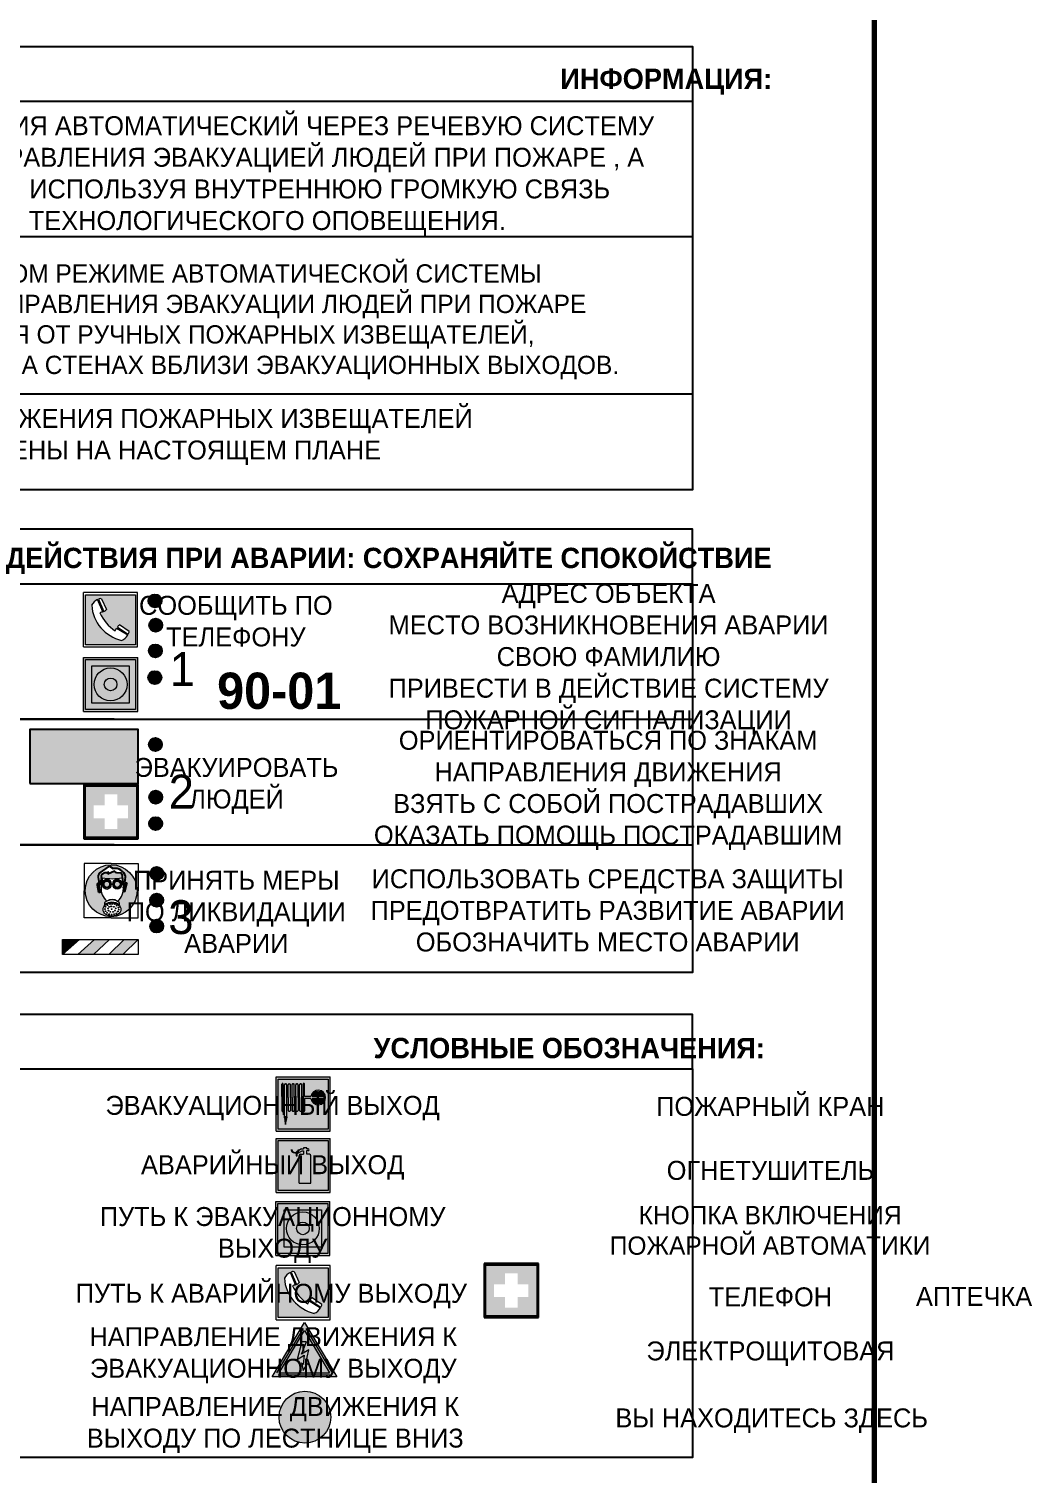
# Model space of a CAD drawing. Header units: millimetres. Extents: x 13114 to 67229, y 22859 to 38520.
# Drawn here: x 40061.7 to 40209.7, y 25507.2 to 25720.6 of the extents above; entities that cross this region are included whole.
import ezdxf

# ---------------------------------------------------------------- set-up
doc = ezdxf.new("R2010")
doc.units = ezdxf.units.MM
doc.styles.add('обычный', font='arial.ttf')

# ---------------------------------------------------------------- blocks, each defined once
blk = doc.blocks.new('A$C38D26F80')
h = blk.add_hatch(color=5)
h.dxf.hatch_style = 1
h.paths.add_polyline_path([(-8.77, -4.48, 1), (-0.19, -4.48, 1)])
h.paths.add_polyline_path([(-6.75, -3.58), (-6.75, -3.31), (-6.62, -3.22), (-6.5, -3.22), (-6.42, -3.3), (-6.39, -3.28), (-6.59, -2.23), (-6.59, -2.01), (-6.38, -1.58), (-4.76, -0.4), (-4.13, -0.79, -0.362848), (-2.1, -2.1, -0.201049), (-2.17, -2.48, 0.085434), (-2.26, -3.13), (-1.9, -3.16), (-2.25, -4.7), (-2.4, -4.59), (-2.43, -4.34), (-2.36, -4.34), (-2.14, -3.34), (-2.47, -3.42), (-2.58, -1.95), (-2.77, -1.58), (-3.58, -1.52), (-3.92, -1.26), (-5.05, -1.73), (-4.87, -1.39), (-5.41, -1.6), (-5.41, -1.46), (-6.13, -1.87), (-6.18, -3.5), (-6.56, -3.47), (-6.37, -4.59), (-6.16, -4.43), (-6.16, -4.66), (-6.36, -4.79), (-6.37, -4.8), (-6.51, -4.76)], flags=16)
h.paths.add_polyline_path([(-6.51, -4.76), (-6.36, -4.79), (-6.37, -4.8)], flags=0)
h.paths.add_polyline_path([(-5.92, -2.34, 0.089508), (-2.67, -2.35), (-2.48, -3.88, -0.268602), (-3.4, -6.18, 0.262449), (-5.2, -6.18, -0.268602), (-6.11, -3.88)], flags=16)
edge = h.paths.add_edge_path(flags=16)
edge.add_ellipse((-5.19, -3.41), major_axis=(0, 0.842), ratio=0.848992, start_angle=0, end_angle=360)
edge = h.paths.add_edge_path(flags=0)
edge.add_ellipse((-5.19, -3.39), major_axis=(0, 0.665), ratio=0.853798, start_angle=0, end_angle=360)
edge = h.paths.add_edge_path(flags=0)
edge.add_ellipse((-5.19, -3.4), major_axis=(0, 0.528), ratio=0.864094, start_angle=0, end_angle=360)
edge = h.paths.add_edge_path(flags=16)
edge.add_ellipse((-3.47, -3.4), major_axis=(0, 0.842), ratio=0.848992, start_angle=0, end_angle=360)
h.paths.add_polyline_path([(-3.13, -6.45), (-3.13, -6.84, 0.383174), (-5.57, -6.85), (-5.57, -6.49, -0.369952)], flags=16)
edge = h.paths.add_edge_path(flags=0)
edge.add_ellipse((-3.47, -3.39), major_axis=(0, 0.665), ratio=0.853798, start_angle=0, end_angle=360)
edge = h.paths.add_edge_path(flags=0)
edge.add_ellipse((-3.47, -3.4), major_axis=(0, 0.528), ratio=0.864094, start_angle=0, end_angle=360)
edge = h.paths.add_edge_path(flags=16)
edge.add_ellipse((-4.34, -7.57), major_axis=(-1.48, 0), ratio=0.744955, start_angle=0, end_angle=360)
h.paths.add_polyline_path([(-5.01, -6.85, -1), (-5.15, -6.85, -1)], flags=0)
h.paths.add_polyline_path([(-5.33, -7.14, -1), (-5.47, -7.14, -1)], flags=0)
h.paths.add_polyline_path([(-4.61, -6.71, -1), (-4.74, -6.71, -1)], flags=16)
h.paths.add_polyline_path([(-5.43, -7.51, -1), (-5.57, -7.51, -1)], flags=0)
h.paths.add_polyline_path([(-4.26, -6.67, -1), (-4.4, -6.67, -1)], flags=16)
h.paths.add_polyline_path([(-4.74, -7.14, -1), (-4.88, -7.14, -1)], flags=0)
h.paths.add_polyline_path([(-4.93, -7.43, -1), (-5.07, -7.43, -1)], flags=0)
h.paths.add_polyline_path([(-4.41, -7.07, -1), (-4.54, -7.07, -1)], flags=0)
h.paths.add_polyline_path([(-5.33, -7.87, -1), (-5.46, -7.87, -1)], flags=0)
h.paths.add_polyline_path([(-3.8, -6.71, -1), (-3.94, -6.71, -1)], flags=16)
h.paths.add_polyline_path([(-4.85, -7.78, -1), (-4.98, -7.78, -1)], flags=0)
h.paths.add_polyline_path([(-3.96, -7.14, -1), (-4.1, -7.14, -1)], flags=0)
h.paths.add_polyline_path([(-4.33, -7.53, -1), (-4.47, -7.53, -1)], flags=0)
h.paths.add_polyline_path([(-5.09, -8.12, -1), (-5.23, -8.12, -1)], flags=0)
h.paths.add_polyline_path([(-3.5, -6.94, -1), (-3.64, -6.94, -1)], flags=0)
h.paths.add_polyline_path([(-4.54, -7.97, -1), (-4.68, -7.97, -1)], flags=0)
h.paths.add_polyline_path([(-3.66, -7.39, -1), (-3.8, -7.39, -1)], flags=0)
h.paths.add_polyline_path([(-4.73, -8.35, -1), (-4.86, -8.35, -1)], flags=0)
h.paths.add_polyline_path([(-4.09, -7.96, -1), (-4.23, -7.96, -1)], flags=0)
h.paths.add_polyline_path([(-3.77, -7.74, -1), (-3.91, -7.74, -1)], flags=0)
h.paths.add_polyline_path([(-3.22, -7.27, -1), (-3.35, -7.27, -1)], flags=0)
h.paths.add_polyline_path([(-4.34, -8.4, -1), (-4.47, -8.4, -1)], flags=0)
h.paths.add_polyline_path([(-3.16, -7.61, -1), (-3.3, -7.61, -1)], flags=0)
h.paths.add_polyline_path([(-3.9, -8.35, -1), (-4.04, -8.35, -1)], flags=0)
h.paths.add_polyline_path([(-3.32, -7.91, -1), (-3.46, -7.91, -1)], flags=0)
h.paths.add_polyline_path([(-3.55, -8.23, -1), (-3.69, -8.23, -1)], flags=0)
at = {"color": 5, "lineweight": 5}
for p, q in [((-4.48, 0), (-8.96, 0)), ((-8.96, 0), (-8.96, -4.48)), ((-4.48, 0), (0, 0)), ((0, 0), (0, -4.48)), ((-6.59, -2.01), (-6.38, -1.58)), ((-6.59, -2.23), (-6.59, -2.01)), ((-6.39, -3.28), (-6.59, -2.23)), ((-6.38, -1.58), (-4.76, -0.4)), ((-6.13, -1.87), (-6.18, -3.5)), ((-5.41, -1.46), (-6.13, -1.87)), ((-5.92, -2.34), (-6.11, -3.88)), ((-4.87, -1.39), (-5.41, -1.6)), ((-5.41, -1.6), (-5.41, -1.46)), ((-3.92, -1.26), (-5.05, -1.73)), ((-5.05, -1.73), (-4.87, -1.39)), ((-4.76, -0.4), (-4.13, -0.79)), ((-3.58, -1.52), (-3.92, -1.26)), ((-2.77, -1.58), (-3.58, -1.52)), ((-2.58, -1.95), (-2.77, -1.58)), ((-2.67, -2.34), (-2.48, -3.88)), ((-2.47, -3.42), (-2.58, -1.95)), ((-8.96, -8.96), (-8.96, -4.48)), ((-6.75, -3.31), (-6.62, -3.22)), ((-6.75, -3.58), (-6.75, -3.31)), ((-6.51, -4.76), (-6.75, -3.58)), ((-6.62, -3.22), (-6.5, -3.22)), ((-6.18, -3.5), (-6.56, -3.47)), ((-6.56, -3.47), (-6.37, -4.59)), ((-6.37, -4.8), (-6.51, -4.76)), ((-6.5, -3.22), (-6.42, -3.3)), ((-6.42, -3.3), (-6.39, -3.28)), ((-6.37, -4.59), (-6.16, -4.43)), ((-6.16, -4.66), (-6.37, -4.8)), ((-6.16, -4.43), (-6.16, -4.66)), ((-2.14, -3.34), (-2.47, -3.42)), ((-2.43, -4.34), (-2.4, -4.59)), ((-2.43, -4.34), (-2.36, -4.34)), ((-2.4, -4.59), (-2.25, -4.7)), ((-2.36, -4.34), (-2.14, -3.34)), ((-1.9, -3.16), (-2.26, -3.13)), ((-2.25, -4.7), (-1.9, -3.16)), ((0, -8.96), (0, -4.48)), ((-5.57, -6.49), (-5.57, -6.85)), ((-3.13, -6.45), (-3.13, -6.84)), ((-4.48, -8.96), (-8.96, -8.96)), ((-4.48, -8.96), (0, -8.96))]:
    blk.add_line(p, q, dxfattribs=at)
at = {"color": 5}
for p, q in [((-6.59, -2.01), (-6.38, -1.58)), ((-6.59, -2.23), (-6.59, -2.01)), ((-6.39, -3.28), (-6.59, -2.23)), ((-6.38, -1.58), (-4.76, -0.4)), ((-6.13, -1.87), (-6.18, -3.5)), ((-5.41, -1.46), (-6.13, -1.87)), ((-4.87, -1.39), (-5.41, -1.6)), ((-5.41, -1.6), (-5.41, -1.46)), ((-3.92, -1.26), (-5.05, -1.73)), ((-5.05, -1.73), (-4.87, -1.39)), ((-4.76, -0.4), (-4.13, -0.79)), ((-3.58, -1.52), (-3.92, -1.26)), ((-2.77, -1.58), (-3.58, -1.52)), ((-2.58, -1.95), (-2.77, -1.58)), ((-2.47, -3.42), (-2.58, -1.95)), ((-6.75, -3.31), (-6.62, -3.22)), ((-6.75, -3.58), (-6.75, -3.31)), ((-6.51, -4.76), (-6.75, -3.58)), ((-6.62, -3.22), (-6.5, -3.22)), ((-6.18, -3.5), (-6.56, -3.47)), ((-6.56, -3.47), (-6.37, -4.59)), ((-6.37, -4.8), (-6.51, -4.76)), ((-6.36, -4.79), (-6.51, -4.76)), ((-6.5, -3.22), (-6.42, -3.3)), ((-6.42, -3.3), (-6.39, -3.28)), ((-6.37, -4.59), (-6.16, -4.43)), ((-6.16, -4.66), (-6.37, -4.8)), ((-6.16, -4.66), (-6.36, -4.79)), ((-6.16, -4.43), (-6.16, -4.66)), ((-2.14, -3.34), (-2.47, -3.42)), ((-2.4, -4.59), (-2.43, -4.34)), ((-2.43, -4.34), (-2.36, -4.34)), ((-2.25, -4.7), (-2.4, -4.59)), ((-2.36, -4.34), (-2.14, -3.34)), ((-2.26, -3.13), (-1.9, -3.16)), ((-1.9, -3.16), (-2.25, -4.7))]:
    blk.add_line(p, q, dxfattribs=at)
at = {"color": 5, "lineweight": 5}
for centre, radius in [((-4.48, -4.48), 4.29), ((-5.4, -7.14), 0.0678), ((-5.08, -6.85), 0.0678), ((-4.81, -7.14), 0.0678), ((-4.67, -6.71), 0.0678), ((-4.47, -7.07), 0.0678), ((-4.33, -6.67), 0.0678), ((-4.03, -7.14), 0.0678), ((-3.87, -6.71), 0.0678), ((-3.57, -6.94), 0.0678), ((-5.5, -7.51), 0.0678), ((-5.4, -7.87), 0.0678), ((-5.16, -8.12), 0.0678), ((-5, -7.43), 0.0678), ((-4.91, -7.78), 0.0678), ((-4.79, -8.35), 0.0678), ((-4.61, -7.97), 0.0678), ((-4.4, -7.53), 0.0678), ((-4.4, -8.4), 0.0678), ((-4.16, -7.96), 0.0678), ((-3.97, -8.35), 0.0678), ((-3.84, -7.74), 0.0678), ((-3.73, -7.39), 0.0678), ((-3.62, -8.23), 0.0678), ((-3.39, -7.91), 0.0678), ((-3.28, -7.27), 0.0678), ((-3.23, -7.61), 0.0678)]:
    blk.add_circle(centre, radius, dxfattribs=at)
for centre, radius, start, end in [((-4.28, 6.66), 9.15, 259.6987, 280.1569), ((-2.6, -2.2), 0.513, 326.4781, 11.7739), ((-3.66, -4.24), 2.47, 171.573, 231.7124), ((-4.93, -4.24), 2.47, 308.2876, 8.427), ((-0.47, -3.05), 1.79, 161.5846, 182.4584), ((-4.33, -7.88), 1.87, 50.358, 131.5662), ((-4.34, -8.2), 1.82, 48.4943, 132.3565), ((-4.3, -7.78), 1.83, 60.5889, 119.4111)]:
    blk.add_arc(centre, radius, start, end, dxfattribs=at)
at = {"color": 5}
for centre, radius, start, end in [((-3.89, -2.66), 1.88, 17.387, 97.1599), ((-2.6, -2.2), 0.511, 326.3906, 11.8614), ((-0.35, -3.07), 1.91, 162.2553, 181.7878)]:
    blk.add_arc(centre, radius, start, end, dxfattribs=at)
at = {"color": 5, "lineweight": 5}
for centre, major_axis, ratio in [((-5.19, -3.41), (0, 0.842), 0.848992), ((-5.19, -3.39), (0, 0.665), 0.853798), ((-5.19, -3.4), (0, 0.528), 0.864094), ((-3.47, -3.4), (0, 0.842), 0.848992), ((-3.47, -3.39), (0, 0.665), 0.853798), ((-3.47, -3.4), (0, 0.528), 0.864094), ((-4.34, -7.57), (-1.48, 0), 0.744955)]:
    blk.add_ellipse(centre, major_axis=major_axis, ratio=ratio, dxfattribs=at)
blk = doc.blocks.new('A$C47DD6509')
at = {"lineweight": 5}
for points in [[(-8.69, 0), (-11.19, 0), (-11.19, -2.22)], [(-4.22, 0), (-6.45, 0), (-8.91, -2.22), (-6.61, -2.22)], [(0, 0), (-2.09, 0), (-4.36, -2.22), (-2.29, -2.22)]]:
    blk.add_hatch(color=242, dxfattribs=at).paths.add_polyline_path(points)
at = {"color": 242, "lineweight": 5}
for p, q in [((-11.19, -2.22), (-8.69, 0)), ((-11.19, -2.22), (-11.19, 0)), ((-11.19, 0), (-8.69, 0)), ((-11.19, 0), (0, 0)), ((-8.91, -2.22), (-6.45, 0)), ((-6.61, -2.22), (-4.22, 0)), ((-4.36, -2.22), (-2.09, 0)), ((-2.29, -2.22), (0, 0)), ((0, 0), (0, -2.22)), ((0, -2.22), (-11.19, -2.22))]:
    blk.add_line(p, q, dxfattribs=at)
blk = doc.blocks.new('A$C32E8229D')
at = {"true_color": 0xffffff}
blk.add_hatch(color=7, dxfattribs=at).paths.add_polyline_path([(0, 0), (0, -8), (16, -8), (16, 0)])
h = blk.add_hatch(color=126)
h.paths.add_polyline_path([(0.2, -0.2), (15.8, -0.2), (15.8, -7.8), (0.2, -7.8)])
h.paths.add_polyline_path([(13.49, -2.05), (12.08, -2.05), (11.37, -2.63, 0.162397), (11.29, -2.84), (11.29, -3.63), (10.35, -3.63), (10.35, -4.05), (11.68, -4.05), (11.68, -3.48), (12.26, -4.28), (11.29, -5.1), (11.29, -6.78), (11.85, -6.78), (11.85, -5.44), (12.8, -4.64), (12.8, -5.94), (14.46, -5.94), (14.46, -5.39), (13.45, -5.39), (13.45, -3.97), (12.46, -2.59), (13.15, -2.59), (13.69, -3.34), (14.18, -3)], flags=16)
h.paths.add_polyline_path([(10.74, -1.82, 1), (11.8, -1.82, 1)], flags=16)
h.paths.add_polyline_path([(9.39, -3.59), (5.99, -3.59), (6.56, -3.03), (5.91, -3.03), (5.1, -3.83), (5.91, -4.64), (6.56, -4.64), (5.99, -4.09), (9.39, -4.09)], flags=16)
h.paths.add_polyline_path([(4.29, -1.08), (1.72, -1.08), (1.72, -6.6), (4.29, -6.6)], flags=16)
at = {"color": 126}
blk.add_lwpolyline([(16, -8), (0, -8), (0, 0), (16, 0)], close=True, dxfattribs=at)
blk = doc.blocks.new('A$C18900ED3')
h = blk.add_hatch(color=126)
h.paths.add_polyline_path([(-0.18, -0.18), (-7.02, -0.18), (-7.02, -7.02), (-0.18, -7.02)])
h.paths.add_polyline_path([(-5.89, -4.46), (-5.89, -2.77), (-4.46, -2.77), (-4.46, -1.31), (-2.77, -1.31), (-2.77, -2.77), (-1.33, -2.77), (-1.33, -4.46), (-2.77, -4.46), (-2.77, -5.89), (-4.46, -5.89), (-4.46, -4.46)], flags=16)
at = {"color": 126}
for p, q in [((-7.2, 0), (-7.2, -7.2)), ((0, 0), (-7.2, 0)), ((0, -7.2), (0, 0)), ((-7.02, -7.02), (-7.02, -0.18)), ((-7.02, -0.18), (-0.18, -0.18)), ((-0.18, -0.18), (-0.18, -7.02)), ((-7.2, -7.2), (0, -7.2)), ((-0.18, -7.02), (-7.02, -7.02))]:
    blk.add_line(p, q, dxfattribs=at)
blk = doc.blocks.new('A$C456E1F9C')
at = {"lineweight": 5}
h = blk.add_hatch(color=242, dxfattribs=at)
h.paths.add_polyline_path([(0.51, -1.47), (0.51, -13.26), (12.29, -13.26), (12.29, -1.47)])
h.paths.add_polyline_path([(5.42, -4.95, -0.254479), (4.78, -5.4), (3.52, -2.53, -0.209735), (4.23, -2.4)], flags=16)
h.paths.add_polyline_path([(8.53, -8.6), (10.87, -10.17), (10.54, -10.76), (8.03, -9.13, -0.192251)], flags=16)
h.paths.add_polyline_path([(4.61, -5.49, 0.005518), (3.87, -5.72, 0.128647), (7.49, -10.01, 0.00809), (7.83, -9.33), (10.47, -10.97, -0.16736), (8.99, -12.25, -0.327862), (1.95, -3.95, -0.166952), (3.36, -2.62)], flags=16)
at = {"color": 242, "lineweight": 5}
for p, q in [((0, -13.77), (0, -0.97)), ((12.8, -0.97), (0, -0.97)), ((4.61, -5.49), (3.36, -2.62)), ((3.52, -2.53), (4.78, -5.4)), ((4.23, -2.4), (5.42, -4.95)), ((12.8, -13.77), (12.8, -0.97)), ((7.83, -9.33), (10.47, -10.97)), ((8.03, -9.13), (10.54, -10.76)), ((10.81, -10.12), (8.53, -8.6)), ((10.8, -10.3), (10.81, -10.12)), ((10.54, -10.76), (10.8, -10.3)), ((0, -13.77), (12.8, -13.77))]:
    blk.add_line(p, q, dxfattribs=at)
blk.add_lwpolyline([(0.51, -1.47), (12.29, -1.47), (12.29, -13.26), (0.51, -13.26)], close=True, dxfattribs=at)
for centre, radius, start, end in [((4.59, -5.34), 2.99, 114.2845, 152.1974), ((4.02, -3.27), 0.891, 76.3284, 123.7092), ((11.12, -3.31), 9.19, 183.9915, 256.6009), ((14.98, -39.1), 35.17, 107.1487, 108.4135), ((13.86, -0.94), 11.08, 205.5536, 234.8762), ((4.68, -4.59), 0.824, 276.9621, 334.0723), ((-13.31, 0.8), 23.44, 332.5487, 334.4027), ((8.94, -9.5), 0.989, 114.4092, 157.9388), ((7.87, -9.46), 3, 291.9291, 329.9329)]:
    blk.add_arc(centre, radius, start, end, dxfattribs=at)
blk = doc.blocks.new('A$C54414219')
at = {"true_color": 0xffffff}
h = blk.add_hatch(color=7, dxfattribs=at)
h.paths.add_polyline_path([(2.39, -9.45), (2.39, -18.3), (11.23, -18.3), (11.23, -9.45)], flags=0)
h.paths.add_polyline_path([(10.71, -13.87, -1), (2.92, -13.87, -1)], flags=0)
h.paths.add_polyline_path([(8.3, -13.87, -1), (5.33, -13.87, -1)], flags=0)
h.paths.add_polyline_path([(0.41, -7.47), (0.41, -20.27), (13.21, -20.27), (13.21, -7.47)])
h.paths.add_polyline_path([(0.92, -19.77), (12.71, -19.77), (12.71, -7.98), (0.92, -7.98)], flags=16)
h.paths.add_polyline_path([(11.23, -9.45), (11.23, -18.3), (2.39, -18.3), (2.39, -9.45)], flags=0)
at = {"lineweight": 5}
h = blk.add_hatch(color=242, dxfattribs=at)
h.paths.add_polyline_path([(12.71, -7.98), (0.92, -7.98), (0.92, -19.77), (12.71, -19.77)])
h.paths.add_polyline_path([(11.23, -18.3), (2.39, -18.3), (2.39, -9.45), (11.23, -9.45)], flags=16)
h.paths.add_polyline_path([(10.71, -13.87, -1), (2.92, -13.87, -1)], flags=0)
h.paths.add_polyline_path([(8.3, -13.87, -1), (5.33, -13.87, -1)], flags=0)
at = {"true_color": 0xffffff}
h = blk.add_hatch(color=7, dxfattribs=at)
h.paths.add_polyline_path([(2.39, -9.45), (2.39, -18.3), (11.23, -18.3), (11.23, -9.45)])
h.paths.add_polyline_path([(10.71, -13.87, -1), (2.92, -13.87, -1)], flags=16)
h.paths.add_polyline_path([(8.3, -13.87, -1), (5.33, -13.87, -1)], flags=0)
at = {"lineweight": 5}
h = blk.add_hatch(color=242, dxfattribs=at)
h.paths.add_polyline_path([(2.92, -13.87, 1), (10.71, -13.87, 1)])
h.paths.add_polyline_path([(8.3, -13.87, -1), (5.33, -13.87, -1)], flags=16)
at = {"color": 242, "lineweight": 5}
for p, q in [((0.41, -20.27), (0.41, -7.47)), ((0.41, -7.47), (13.21, -7.47)), ((0.41, -7.47), (13.21, -7.47)), ((13.21, -20.27), (13.21, -7.47)), ((0.41, -20.27), (13.21, -20.27))]:
    blk.add_line(p, q, dxfattribs=at)
for points in [[(0.92, -7.98), (12.71, -7.98), (12.71, -19.77), (0.92, -19.77)], [(2.39, -9.45), (11.23, -9.45), (11.23, -18.3), (2.39, -18.3)]]:
    blk.add_lwpolyline(points, close=True, dxfattribs=at)
for radius in [3.89, 1.49]:
    blk.add_circle((6.81, -13.87), radius, dxfattribs=at)
blk = doc.blocks.new('A$C3E6D3DDE')
at = {"lineweight": 5}
h = blk.add_hatch(color=40, dxfattribs=at)
h.paths.add_polyline_path([(24.1, 1.45), (16.46, -11.35), (31.74, -11.35)])
h.paths.add_polyline_path([(24.09, -0.46), (30.03, -10.41), (18.14, -10.41)], flags=16)
h.paths.add_polyline_path([(24.54, -3.08), (23.41, -6.02), (25.13, -5.01), (24.33, -8.5), (24.82, -8.27), (23.79, -9.86), (23.4, -8.04), (23.8, -8.43), (24.04, -6.29), (22.39, -7.25), (23.44, -3.08)], flags=0)
h = blk.add_hatch(color=256, dxfattribs=at)
h.paths.add_polyline_path([(24.37, 0.03, 0.567511), (23.82, 0.03), (17.59, -10.4, 0.582454), (17.86, -10.88), (30.32, -10.88, 0.582149), (30.6, -10.4)])
h.paths.add_polyline_path([(24.09, -0.46), (18.14, -10.41), (30.03, -10.41)], flags=16)
h.paths.add_polyline_path([(24.54, -3.08), (23.41, -6.02), (25.13, -5.01), (24.33, -8.5), (24.82, -8.27), (23.79, -9.86), (23.4, -8.04), (23.8, -8.43), (24.04, -6.29), (22.39, -7.25), (23.44, -3.08)], flags=0)
h = blk.add_hatch(color=40, dxfattribs=at)
h.paths.add_polyline_path([(24.09, -0.46), (18.14, -10.41), (30.03, -10.41)])
h.paths.add_polyline_path([(24.82, -8.27), (23.79, -9.86), (23.4, -8.04), (23.8, -8.43), (24.04, -6.29), (22.39, -7.25), (23.44, -3.08), (24.54, -3.08), (23.41, -6.02), (25.13, -5.01), (24.33, -8.5)], flags=16)
at = {"color": 40, "lineweight": 5}
for p, q in [((16.46, -11.35), (24.1, 1.45)), ((24.1, 1.45), (31.74, -11.35))]:
    blk.add_line(p, q, dxfattribs=at)
at = {"lineweight": 5}
for p, q in [((17.59, -10.4), (23.82, 0.03)), ((24.37, 0.03), (30.6, -10.4)), ((18.14, -10.41), (24.09, -0.46)), ((23.44, -3.08), (22.39, -7.25)), ((23.41, -6.02), (24.54, -3.08)), ((24.54, -3.08), (23.44, -3.08)), ((24.09, -0.46), (30.03, -10.41)), ((22.39, -7.25), (24.04, -6.29)), ((25.13, -5.01), (23.41, -6.02)), ((24.04, -6.29), (23.8, -8.43)), ((24.33, -8.5), (25.13, -5.01)), ((23.8, -8.43), (23.4, -8.04)), ((23.4, -8.04), (23.79, -9.86)), ((23.79, -9.86), (24.82, -8.27)), ((24.82, -8.27), (24.33, -8.5)), ((17.86, -10.88), (30.32, -10.88)), ((18.14, -10.41), (30.03, -10.41))]:
    blk.add_line(p, q, dxfattribs=at)
at = {"color": 50, "lineweight": 5}
blk.add_line((31.74, -11.35), (16.46, -11.35), dxfattribs=at)
blk = doc.blocks.new('A$C37112FD5')
at = {"true_color": 0xf5f5ff}
h = blk.add_hatch(color=7, dxfattribs=at)
h.dxf.hatch_style = 1
h.paths.add_polyline_path([(12.8, -7.4), (0, -7.4), (0, -20.2), (12.8, -20.2)])
h.paths.add_polyline_path([(12.29, -7.91), (12.29, -19.69), (0.51, -19.69), (0.51, -7.91)], flags=16)
h.paths.add_polyline_path([(4.98, -9.04, -0.42597), (5.17, -9.22), (5.17, -12.25), (5.17, -15.29, -0.432244), (4.98, -15.47), (4.83, -15.47, -0.42597), (4.64, -15.29), (4.64, -12.25), (4.64, -9.22, -0.432244), (4.83, -9.04)], flags=0)
h.paths.add_polyline_path([(4.28, -9.22), (4.28, -12.25), (4.28, -15.29, -0.432244), (4.09, -15.47), (3.94, -15.47, -0.42597), (3.75, -15.29), (3.75, -12.25), (3.75, -9.22, -0.432244), (3.94, -9.04), (4.09, -9.04, -0.42597)], flags=0)
h.paths.add_polyline_path([(5.72, -9.04), (5.87, -9.04, -0.42597), (6.06, -9.22), (6.06, -12.25), (6.06, -15.29, -0.432244), (5.87, -15.47), (5.72, -15.47, -0.42597), (5.53, -15.29), (5.53, -12.25), (5.53, -9.22, -0.432244)], flags=0)
h.paths.add_polyline_path([(6.42, -8.9), (6.5, -8.9, -0.42597), (6.69, -9.08), (6.69, -12.03), (8.21, -12.03, -15.824349), (8.21, -12.47), (6.69, -12.47), (6.69, -15.42, -0.432244), (6.5, -15.6), (6.42, -15.6)], flags=0)
h.paths.add_polyline_path([(3.39, -9.22), (3.39, -12.25), (3.39, -15.29, -0.432244), (3.2, -15.47), (3.05, -15.47, -0.42597), (2.85, -15.29), (2.85, -12.25), (2.85, -9.22, -0.432244), (3.05, -9.04), (3.2, -9.04, -0.42597)], flags=0)
h.paths.add_polyline_path([(2.5, -9.22), (2.5, -16.71), (1.96, -16.71), (1.96, -9.22, -0.432244), (2.15, -9.04), (2.31, -9.04, -0.42597)], flags=0)
h.paths.add_polyline_path([(1.61, -8.9), (1.61, -15.6), (1.57, -15.6, -0.42597), (1.37, -15.42), (1.37, -12.03), (1.37, -9.09, -0.432244), (1.57, -8.9)], flags=0)
h.paths.add_polyline_path([(9.76, -10.81), (9.76, -12.03), (8.49, -12.03, -0.336371)], flags=0)
h.paths.add_polyline_path([(8.49, -12.47), (9.76, -12.47), (9.76, -13.7, -0.336371)], flags=0)
h.paths.add_polyline_path([(10.11, -10.81, -0.336371), (11.38, -12.03), (10.11, -12.03)], flags=0)
h.paths.add_polyline_path([(10.11, -12.47), (11.38, -12.47, -0.336371), (10.11, -13.7)], flags=0)
h.paths.add_polyline_path([(2.5, -16.84), (2.5, -17.05), (1.97, -17.05), (1.97, -16.84)], flags=0)
h.paths.add_polyline_path([(2.5, -17.24, -0.033778), (2.24, -18.6, -0.033778), (1.97, -17.24)], flags=0)
h = blk.add_hatch(color=242)
h.dxf.hatch_style = 1
h.paths.add_polyline_path([(12.29, -7.91), (0.51, -7.91), (0.51, -19.69), (12.29, -19.69)])
h.paths.add_polyline_path([(6.42, -15.6), (6.42, -8.9), (6.5, -8.9, -0.42597), (6.69, -9.08), (6.69, -12.03), (8.21, -12.03, -15.824349), (8.21, -12.47), (6.69, -12.47), (6.69, -15.42, -0.432244), (6.5, -15.6)], flags=16)
h.paths.add_polyline_path([(5.87, -15.47), (5.72, -15.47, -0.42597), (5.53, -15.29), (5.53, -12.25), (5.53, -9.22, -0.432244), (5.72, -9.04), (5.87, -9.04, -0.42597), (6.06, -9.22), (6.06, -12.25), (6.06, -15.29, -0.432244)], flags=16)
h.paths.add_polyline_path([(4.98, -15.47), (4.83, -15.47, -0.42597), (4.64, -15.29), (4.64, -12.25), (4.64, -9.22, -0.432244), (4.83, -9.04), (4.98, -9.04, -0.42597), (5.17, -9.22), (5.17, -12.25), (5.17, -15.29, -0.432244)], flags=16)
h.paths.add_polyline_path([(4.09, -15.47), (3.94, -15.47, -0.42597), (3.75, -15.29), (3.75, -12.25), (3.75, -9.22, -0.432244), (3.94, -9.04), (4.09, -9.04, -0.42597), (4.28, -9.22), (4.28, -12.25), (4.28, -15.29, -0.432244)], flags=16)
h.paths.add_polyline_path([(3.2, -15.47), (3.05, -15.47, -0.42597), (2.85, -15.29), (2.85, -12.25), (2.85, -9.22, -0.432244), (3.05, -9.04), (3.2, -9.04, -0.42597), (3.39, -9.22), (3.39, -12.25), (3.39, -15.29, -0.432244)], flags=16)
h.paths.add_polyline_path([(2.5, -17.05), (1.97, -17.05), (1.97, -16.84), (2.5, -16.84)], flags=16)
h.paths.add_polyline_path([(2.5, -17.24, -0.033778), (2.24, -18.6, -0.033778), (1.97, -17.24)], flags=16)
h.paths.add_polyline_path([(2.5, -16.71), (1.96, -16.71), (1.96, -9.22, -0.432244), (2.15, -9.04), (2.31, -9.04, -0.42597), (2.5, -9.22)], flags=16)
h.paths.add_polyline_path([(1.61, -15.6), (1.57, -15.6, -0.42597), (1.37, -15.42), (1.37, -12.03), (1.37, -9.09, -0.432244), (1.57, -8.9), (1.61, -8.9)], flags=16)
h.paths.add_polyline_path([(8.49, -12.47), (9.76, -12.47), (9.76, -13.7, -0.336371)], flags=0)
h.paths.add_polyline_path([(10.11, -13.7), (10.11, -12.47), (11.38, -12.47, -0.336371)], flags=0)
h.paths.add_polyline_path([(8.49, -12.03, -0.336371), (9.76, -10.81), (9.76, -12.03)], flags=0)
h.paths.add_polyline_path([(10.11, -12.03), (10.11, -10.81, -0.336371), (11.38, -12.03)], flags=0)
h = blk.add_hatch(color=7, dxfattribs=at)
h.dxf.hatch_style = 1
h.paths.add_polyline_path([(1.61, -8.9), (1.57, -8.9, 0.432244), (1.37, -9.09), (1.37, -12.03), (1.37, -15.42, 0.42597), (1.57, -15.6), (1.61, -15.6)])
h.paths.add_polyline_path([(2.5, -9.22, 0.42597), (2.31, -9.04), (2.15, -9.04, 0.432244), (1.96, -9.22), (1.96, -16.71), (2.5, -16.71)])
h.paths.add_polyline_path([(2.5, -16.84), (1.97, -16.84), (1.97, -17.05), (2.5, -17.05)])
h.paths.add_polyline_path([(2.5, -17.24), (1.97, -17.24, 0.033778), (2.24, -18.6, 0.033778)])
h.paths.add_polyline_path([(3.39, -12.25), (3.39, -9.22, 0.42597), (3.2, -9.04), (3.05, -9.04, 0.432244), (2.85, -9.22), (2.85, -12.25), (2.85, -15.29, 0.42597), (3.05, -15.47), (3.2, -15.47, 0.432244), (3.39, -15.29)])
h.paths.add_polyline_path([(4.28, -12.25), (4.28, -9.22, 0.42597), (4.09, -9.04), (3.94, -9.04, 0.432244), (3.75, -9.22), (3.75, -12.25), (3.75, -15.29, 0.42597), (3.94, -15.47), (4.09, -15.47, 0.432244), (4.28, -15.29)])
h.paths.add_polyline_path([(5.17, -12.25), (5.17, -9.22, 0.42597), (4.98, -9.04), (4.83, -9.04, 0.432244), (4.64, -9.22), (4.64, -12.25), (4.64, -15.29, 0.42597), (4.83, -15.47), (4.98, -15.47, 0.432244), (5.17, -15.29)])
h.paths.add_polyline_path([(6.06, -12.25), (6.06, -9.22, 0.42597), (5.87, -9.04), (5.72, -9.04, 0.432244), (5.53, -9.22), (5.53, -12.25), (5.53, -15.29, 0.42597), (5.72, -15.47), (5.87, -15.47, 0.432244), (6.06, -15.29)])
h.paths.add_polyline_path([(6.69, -12.47), (8.21, -12.47, 15.824349), (8.21, -12.03), (6.69, -12.03), (6.69, -9.08, 0.42597), (6.5, -8.9), (6.42, -8.9), (6.42, -15.6), (6.5, -15.6, 0.432244), (6.69, -15.42)])
h.paths.add_polyline_path([(8.49, -12.47), (9.76, -12.47), (9.76, -13.7, -0.336371)], flags=16)
h.paths.add_polyline_path([(8.49, -12.03, -0.336371), (9.76, -10.81), (9.76, -12.03)], flags=16)
h.paths.add_polyline_path([(10.11, -12.47), (11.38, -12.47, -0.336371), (10.11, -13.7)], flags=16)
h.paths.add_polyline_path([(10.11, -12.03), (10.11, -10.81, -0.336371), (11.38, -12.03)], flags=16)
h = blk.add_hatch(color=242)
h.dxf.hatch_style = 1
h.paths.add_polyline_path([(9.76, -10.81, 0.336371), (8.49, -12.03), (9.76, -12.03)])
h.paths.add_polyline_path([(10.11, -10.81), (10.11, -12.03), (11.38, -12.03, 0.336371)])
h.paths.add_polyline_path([(11.38, -12.47), (10.11, -12.47), (10.11, -13.7, 0.336371)])
h.paths.add_polyline_path([(9.76, -12.47), (8.49, -12.47, 0.336371), (9.76, -13.7)])
at = {"color": 242, "lineweight": 5}
for p, q in [((0, -20.2), (0, -7.4)), ((0, -7.4), (12.8, -7.4)), ((1.37, -12.03), (1.37, -9.08)), ((1.57, -8.9), (1.61, -8.9)), ((1.61, -8.9), (1.61, -15.6)), ((1.96, -16.71), (1.96, -9.22)), ((2.15, -9.04), (2.31, -9.04)), ((2.5, -16.71), (2.5, -9.22)), ((2.85, -12.25), (2.85, -9.22)), ((3.05, -9.04), (3.2, -9.04)), ((3.39, -12.25), (3.39, -9.22)), ((3.75, -12.25), (3.75, -9.22)), ((3.94, -9.04), (4.09, -9.04)), ((4.28, -12.25), (4.28, -9.22)), ((4.64, -12.25), (4.64, -9.22)), ((4.83, -9.04), (4.98, -9.04)), ((5.17, -12.25), (5.17, -9.22)), ((5.53, -12.25), (5.53, -9.22)), ((5.72, -9.04), (5.87, -9.04)), ((6.06, -12.25), (6.06, -9.22)), ((6.42, -8.9), (6.42, -15.6)), ((6.5, -8.9), (6.42, -8.9)), ((6.69, -12.03), (6.69, -9.08)), ((12.8, -20.2), (12.8, -7.4)), ((1.37, -12.03), (1.37, -15.42)), ((2.85, -12.25), (2.85, -15.29)), ((3.39, -12.25), (3.39, -15.29)), ((3.75, -12.25), (3.75, -15.29)), ((4.28, -12.25), (4.28, -15.29)), ((4.64, -12.25), (4.64, -15.29)), ((5.17, -12.25), (5.17, -15.29)), ((5.53, -12.25), (5.53, -15.29)), ((6.06, -12.25), (6.06, -15.29)), ((8.21, -12.03), (6.69, -12.03)), ((8.21, -12.47), (6.69, -12.47)), ((6.69, -12.47), (6.69, -15.42)), ((9.76, -12.03), (8.49, -12.03)), ((9.76, -12.47), (8.49, -12.47)), ((9.76, -10.81), (9.76, -12.03)), ((9.76, -12.47), (9.76, -13.7)), ((10.11, -10.81), (10.11, -12.03)), ((11.38, -12.03), (10.11, -12.03)), ((11.38, -12.47), (10.11, -12.47)), ((10.11, -12.47), (10.11, -13.7)), ((1.57, -15.6), (1.61, -15.6)), ((1.96, -16.71), (2.5, -16.71)), ((1.97, -16.84), (2.5, -16.84)), ((1.97, -17.05), (1.97, -16.84)), ((2.5, -17.05), (1.97, -17.05)), ((2.5, -16.84), (2.5, -17.05)), ((3.05, -15.47), (3.2, -15.47)), ((3.94, -15.47), (4.09, -15.47)), ((4.83, -15.47), (4.98, -15.47)), ((5.72, -15.47), (5.87, -15.47)), ((6.42, -15.6), (6.5, -15.6)), ((0, -20.2), (12.8, -20.2)), ((1.97, -17.24), (2.5, -17.24))]:
    blk.add_line(p, q, dxfattribs=at)
blk.add_lwpolyline([(0.51, -7.91), (12.29, -7.91), (12.29, -19.69), (0.51, -19.69)], close=True, dxfattribs=at)
for centre, radius, start, end in [((1.56, -9.09), 0.182, 87.1027, 180.6071), ((2.15, -9.22), 0.182, 87.1027, 180.6071), ((2.32, -9.22), 0.182, 359.3929, 92.8973), ((3.04, -9.22), 0.182, 87.1027, 180.6071), ((3.21, -9.22), 0.182, 359.3929, 92.8973), ((3.93, -9.22), 0.182, 87.1027, 180.6071), ((4.1, -9.22), 0.182, 359.3929, 92.8973), ((4.82, -9.22), 0.182, 87.1027, 180.6071), ((4.99, -9.22), 0.182, 359.3929, 92.8973), ((5.71, -9.22), 0.182, 87.1027, 180.6071), ((5.88, -9.22), 0.182, 359.3929, 92.8973), ((6.51, -9.09), 0.182, 359.3929, 92.8973), ((9.93, -12.25), 1.74, 187.2319, 172.7681), ((9.93, -12.25), 1.46, 96.9927, 171.3585), ((9.93, -12.25), 1.46, 188.6415, 263.0073), ((9.93, -12.25), 1.46, 8.6415, 83.0073), ((9.93, -12.25), 1.46, 276.9927, 351.3585), ((1.56, -15.42), 0.182, 179.3929, 272.8973), ((3.04, -15.29), 0.182, 179.3929, 272.8973), ((3.21, -15.29), 0.182, 267.1027, 0.6071), ((3.93, -15.29), 0.182, 179.3929, 272.8973), ((4.1, -15.29), 0.182, 267.1027, 0.6071), ((4.82, -15.29), 0.182, 179.3929, 272.8973), ((4.99, -15.29), 0.182, 267.1027, 0.6071), ((5.71, -15.29), 0.182, 179.3929, 272.8973), ((5.88, -15.29), 0.182, 267.1027, 0.6071), ((6.51, -15.42), 0.182, 267.1027, 0.6071), ((12.17, -15.98), 10.27, 187.041, 194.7793), ((-7.7, -15.98), 10.27, 345.2207, 352.959)]:
    blk.add_arc(centre, radius, start, end, dxfattribs=at)
blk = doc.blocks.new('A$C3AD82952')
at = {"true_color": 0xf5f5ff}
h = blk.add_hatch(color=7, dxfattribs=at)
h.dxf.hatch_style = 1
h.paths.add_polyline_path([(8.21, 8.73, 0.414214), (7.89, 9.05), (7.22, 9.05), (7.22, 9.92), (7.59, 9.92, 1), (7.57, 10.36), (7.22, 10.36), (7.22, 10.6), (6.43, 10.6), (6.43, 10.36), (6.01, 10.36), (4.74, 9.59), (4.74, 8.69), (4.98, 8.73), (4.98, 9.26), (6.12, 9.91), (6.43, 9.91), (6.43, 9.05), (5.76, 9.05, 0.414214), (5.44, 8.73), (5.44, 2.2), (8.21, 2.2)], flags=0)
h.paths.add_polyline_path([(12.8, 12.8), (0, 12.8), (0, 0), (12.8, 0)])
h.paths.add_polyline_path([(0.51, 12.29), (12.29, 12.29), (12.29, 0.51), (0.51, 0.51)], flags=16)
h.paths.add_polyline_path([(4.74, 9.59), (6.01, 10.36), (6.43, 10.36), (6.43, 10.6), (7.22, 10.6), (7.22, 10.36), (7.59, 10.36, -0.94586), (7.59, 9.92), (7.22, 9.92), (7.22, 9.05), (7.89, 9.05, -0.414214), (8.21, 8.73), (8.21, 2.2), (5.44, 2.2), (5.44, 8.73, -0.414214), (5.76, 9.05), (6.43, 9.05), (6.43, 9.91), (6.12, 9.91), (4.98, 9.26), (4.98, 8.73), (4.74, 8.69)], flags=0)
h = blk.add_hatch(color=242)
h.dxf.hatch_style = 1
h.paths.add_polyline_path([(12.29, 12.29), (0.51, 12.29), (0.51, 0.51), (12.29, 0.51)])
h.paths.add_polyline_path([(4.74, 8.69), (4.74, 9.59), (6.01, 10.36), (6.43, 10.36), (6.43, 10.6), (7.22, 10.6), (7.22, 10.36), (7.59, 10.36, -0.94586), (7.59, 9.92), (7.22, 9.92), (7.22, 9.05), (7.89, 9.05, -0.414214), (8.21, 8.73), (8.21, 2.2), (5.44, 2.2), (5.44, 8.73, -0.414214), (5.76, 9.05), (6.43, 9.05), (6.43, 9.91), (6.12, 9.91), (4.98, 9.26), (4.98, 8.73)], flags=16)
h = blk.add_hatch(color=7, dxfattribs=at)
h.dxf.hatch_style = 1
h.paths.add_polyline_path([(8.21, 8.73, 0.414214), (7.89, 9.05), (7.22, 9.05), (7.22, 9.92), (7.59, 9.92, 1), (7.57, 10.36), (7.22, 10.36), (7.22, 10.6), (6.43, 10.6), (6.43, 10.36), (6.01, 10.36), (4.74, 9.59), (4.74, 8.69), (4.98, 8.73), (4.98, 9.26), (6.12, 9.91), (6.43, 9.91), (6.43, 9.05), (5.76, 9.05, 0.414214), (5.44, 8.73), (5.44, 2.2), (8.21, 2.2)])
at = {"color": 242, "lineweight": 5}
for p, q in [((0, 0), (0, 12.8)), ((0, 12.8), (12.8, 12.8)), ((6.01, 10.36), (4.74, 9.59)), ((6.01, 10.36), (6.43, 10.36)), ((7.22, 10.6), (6.43, 10.6)), ((6.43, 10.6), (6.43, 10.36)), ((7.22, 10.36), (7.22, 10.6)), ((7.59, 10.36), (7.22, 10.36)), ((12.8, 0), (12.8, 12.8)), ((4.74, 9.59), (4.74, 8.69)), ((4.74, 8.69), (4.98, 8.73)), ((4.98, 9.26), (6.12, 9.91)), ((4.98, 8.73), (4.98, 9.26)), ((5.44, 2.2), (5.44, 8.73)), ((5.76, 9.05), (6.43, 9.05)), ((6.12, 9.91), (6.43, 9.91)), ((6.43, 9.91), (6.43, 9.05)), ((7.22, 9.05), (7.22, 9.92)), ((7.59, 9.92), (7.22, 9.92)), ((7.89, 9.05), (7.22, 9.05)), ((8.21, 2.2), (8.21, 8.73)), ((0, 0), (12.8, 0)), ((5.44, 2.2), (8.21, 2.2))]:
    blk.add_line(p, q, dxfattribs=at)
blk.add_lwpolyline([(0.51, 12.29), (12.29, 12.29), (12.29, 0.51), (0.51, 0.51)], close=True, dxfattribs=at)
for centre, radius, start, end in [((7.58, 10.14), 0.223, 273.1875, 86.8125), ((5.76, 8.73), 0.32, 90, 180), ((7.89, 8.73), 0.32, 0, 90)]:
    blk.add_arc(centre, radius, start, end, dxfattribs=at)
blk = doc.blocks.new('A$C7B8C2D5B')
at = {"lineweight": 0}
h = blk.add_hatch(color=5, dxfattribs=at)
h.dxf.hatch_style = 1
h.paths.add_polyline_path([(1.397, -3.024, 1), (-2.112, -3.024, 1)])
at = {"color": 5, "lineweight": 0}
blk.add_circle((-0.358, -3.024), 1.755, dxfattribs=at)

msp = doc.modelspace()

# ---------------------------------------------------------------- hatches: boundary and pattern name
at = {"lineweight": 0}
h = msp.add_hatch(color=256, dxfattribs=at)
h.dxf.hatch_style = 1
h.paths.add_polyline_path([(40079.31, 25636.1, 1), (40081.25, 25636.1, 1)])
h = msp.add_hatch(color=256, dxfattribs=at)
h.dxf.hatch_style = 1
h.paths.add_polyline_path([(40079.42, 25632.52, 1), (40081.35, 25632.52, 1)])
h = msp.add_hatch(color=256, dxfattribs=at)
h.dxf.hatch_style = 1
h.paths.add_polyline_path([(40079.38, 25628.71, 1), (40081.31, 25628.71, 1)])
h = msp.add_hatch(color=256, dxfattribs=at)
h.dxf.hatch_style = 1
h.paths.add_polyline_path([(40079.3, 25624.78, 1), (40081.23, 25624.78, 1)])
h = msp.add_hatch(color=256, dxfattribs=at)
h.dxf.hatch_style = 1
h.paths.add_polyline_path([(40079.38, 25614.89, 1), (40081.31, 25614.89, 1)])
h = msp.add_hatch(color=256, dxfattribs=at)
h.dxf.hatch_style = 1
h.paths.add_polyline_path([(40079.42, 25607.11, 1), (40081.36, 25607.11, 1)])
h = msp.add_hatch(color=256, dxfattribs=at)
h.dxf.hatch_style = 1
h.paths.add_polyline_path([(40079.42, 25603.21, 1), (40081.35, 25603.21, 1)])
h = msp.add_hatch(color=256, dxfattribs=at)
h.dxf.hatch_style = 1
h.paths.add_polyline_path([(40079.57, 25595.86, 1), (40081.51, 25595.86, 1)])
h = msp.add_hatch(color=256, dxfattribs=at)
h.dxf.hatch_style = 1
h.paths.add_polyline_path([(40079.57, 25591.91, 1), (40081.5, 25591.91, 1)])
h = msp.add_hatch(color=256, dxfattribs=at)
h.dxf.hatch_style = 1
h.paths.add_polyline_path([(40079.57, 25588.08, 1), (40081.5, 25588.08, 1)])

# ---------------------------------------------------------------- linework, layer by layer
at = {"color": 6, "lineweight": 100}
msp.add_lwpolyline([(39586.42, 25872.6), (40186.42, 25872.6), (40186.42, 25477.6), (39586.42, 25477.6)], close=True, dxfattribs=at)
msp.add_lwpolyline([(39586.42, 25872.6), (40186.42, 25872.6), (40186.42, 25477.6), (39586.42, 25477.6)], close=True, dxfattribs=at)
at = {"color": 0}
msp.add_lwpolyline([(40015.84, 25717.95), (40159.6, 25717.95), (40159.6, 25652.5), (40015.84, 25652.5)], close=True, dxfattribs=at)
for points in [[(40015.84, 25709.9), (40159.6, 25709.9)], [(40015.84, 25689.9), (40159.6, 25689.9)], [(40015.84, 25666.65), (40159.6, 25666.65)]]:
    msp.add_lwpolyline(points, dxfattribs=at)
for points in [[(40015.84, 25638.64), (40159.6, 25638.64), (40159.6, 25646.69), (40015.84, 25646.69)], [(40015.84, 25638.64), (40159.6, 25638.64), (40159.6, 25581.24), (40015.84, 25581.24)], [(40015.84, 25566.99), (40159.6, 25566.99), (40159.6, 25575.04), (40015.84, 25575.04)], [(40015.84, 25566.99), (40159.6, 25566.99), (40159.6, 25509.59), (40015.84, 25509.59)]]:
    msp.add_lwpolyline(points, close=True)
for points in [[(40074.25, 25618.64), (40015.84, 25618.64), (40159.6, 25618.64)], [(40074.25, 25600.07), (40015.84, 25600.07), (40159.6, 25600.07)]]:
    msp.add_lwpolyline(points)
for centre in [(40080.28, 25636.1), (40080.39, 25632.52), (40080.35, 25628.71), (40080.26, 25624.78), (40080.35, 25614.89), (40080.39, 25607.11), (40080.38, 25603.21), (40080.54, 25595.86), (40080.53, 25591.91), (40080.54, 25588.08)]:
    msp.add_circle(centre, 0.966)

# ---------------------------------------------------------------- block references
for name, p, xscale, yscale, zscale in [('A$C456E1F9C', (40069.72, 25637.92), 0.625, 0.625, 0.625), ('A$C54414219', (40069.47, 25632.43), 0.625, 0.625, 0.625), ('A$C18900ED3', (40077.79, 25608.97), 1.111111111007631, 1.111111111007631, 1.111111111007631), ('A$C38D26F80', (40077.81, 25597.3), 0.8928571427240968, 0.8928571427240968, 0.8928571427240968), ('A$C37112FD5', (40098.16, 25570.42), 0.6249984004534781, 0.6249984004534781, 0.6249984004534781), ('A$C3AD82952', (40098.16, 25548.72), 0.625, 0.625, 0.625), ('A$C54414219', (40097.85, 25552.1), 0.625, 0.625, 0.625), ('A$C456E1F9C', (40098.16, 25538.55), 0.625, 0.625, 0.625), ('A$C18900ED3', (40136.88, 25538.27), 1.111111111007631, 1.111111111007631, 1.111111111007631), ('A$C3E6D3DDE', (40087.29, 25528.63), 0.625, 0.625, 0.625), ('A$C7B8C2D5B', (40103.19, 25522.15), 2.177419353276491, 2.177419353276491, 2.177419353276491)]:
    msp.add_blockref(name, p, dxfattribs=dict(xscale=xscale, yscale=yscale, zscale=zscale))
at = {"xscale": -1}
msp.add_blockref('A$C32E8229D', (40077.79, 25617.12), dxfattribs=at)
at = {"color": 242, "true_color": 0xc1121c}
msp.add_blockref('A$C47DD6509', (40077.81, 25586.08), dxfattribs=at)

# ---------------------------------------------------------------- texts
at = {"lineweight": 0, "attachment_point": 5, "style": 'обычный'}
for s, insert, char_height, width in [('{\\fProxima Nova Rg|b1|i0|c204|p2;ИНФОРМАЦИЯ:\\H1.1997x; }', (40155.74, 25712.76), 3, 175.1736), ('{\\fProxima Nova Rg|b0|i0|c204|p2;СПОСОБ ОПОВЕЩЕНИЯ АВТОМАТИЧЕСКИЙ ЧЕРЕЗ РЕЧЕВУЮ СИСТЕМУ ОПОВЕЩЕНИЯ И УПРАВЛЕНИЯ ЭВАКУАЦИЕЙ ЛЮДЕЙ ПРИ ПОЖАРЕ , А ТАК ЖЕ ВРУЧНУЮ, ИСПОЛЬЗУЯ ВНУТРЕННЮЮ ГРОМКУЮ СВЯЗЬ СИСТЕМЫ ТЕХНОЛОГИЧЕСКОГО ОПОВЕЩЕНИЯ.}', (40086.69, 25698.86), 2.8, 137.0334), ('{\\fProxima Nova Rg|b0|i0|c204|p2;\\P\\pt8.1;ЗАПУСК В РУЧНОМ РЕЖИМЕ АВТОМАТИЧЕСКОЙ СИСТЕМЫ ОПОВЕЩЕНИЯ  И УПРАВЛЕНИЯ ЭВАКУАЦИИ ЛЮДЕЙ ПРИ ПОЖАРЕ ПРОИЗВОДИТСЯ ОТ РУЧНЫХ ПОЖАРНЫХ ИЗВЕЩАТЕЛЕЙ, УСТАНАНОВЛЕННЫХ НА СТЕНАХ ВБЛИЗИ ЭВАКУАЦИОННЫХ ВЫХОДОВ. }', (40083.91, 25679.56), 2.7, 131.4512), ('\\pt8.4;{\\fProxima Nova Rg|b0|i0|c204|p2;\\PМЕСТА РАСПОЛОЖЕНИЯ ПОЖАРНЫХ ИЗВЕЩАТЕЛЕЙ ОБОЗНАЧЕНЫ НА НАСТОЯЩЕМ ПЛАНЕ}', (40077.22, 25662.64), 2.8, 118.5618), ('{\\fProxima Nova Rg|b1|i0|c204|p2;ДЕЙСТВИЯ ПРИ АВАРИИ: СОХРАНЯЙТЕ СПОКОЙСТВИЕ\\H1.6644x; }', (40114.78, 25642.01), 3, 175.1736), ('\\pi-8.4,l8.4,t8.4;{\\fProxima Nova Rg|b0|i0|c204|p2;АДРЕС ОБЪЕКТА\\PМЕСТО ВОЗНИКНОВЕНИЯ АВАРИИ\\PСВОЮ ФАМИЛИЮ\\PПРИВЕСТИ В ДЕЙСТВИЕ СИСТЕМУ \\PПОЖАРНОЙ СИГНАЛИЗАЦИИ}', (40147.23, 25627.47), 2.8, 126.6484), ('{\\fProxima Nova Rg|b0|i0|c204|p2;СООБЩИТЬ ПО \\PТЕЛЕФОНУ}', (40092.22, 25633.09), 2.8, 126.6484), ('{\\fProxima Nova Rg|b0|i0|c204|p2;1\\H1.1667x; }', (40084.32, 25626.03), 5, 126.6484), ('{\\fProxima Nova Rg|b1|i0|c204|p2;\\H1.0714x;90-01\\fProxima Nova Rg|b0|i0|c204|p2;\\H0.93331x; \\H1.3449x; }', (40098.61, 25622.79), 5, 126.6484), ('\\pi-8.4,l8.4,t8.4;{\\fProxima Nova Rg|b0|i0|c204|p2;ОРИЕНТИРОВАТЬСЯ ПО ЗНАКАМ \\PНАПРАВЛЕНИЯ ДВИЖЕНИЯ\\PВЗЯТЬ С СОБОЙ ПОСТРАДАВШИХ\\PОКАЗАТЬ ПОМОЩЬ ПОСТРАДАВШИМ}', (40147.16, 25608.11), 2.8, 126.6484), ('{\\fProxima Nova Rg|b0|i0|c204|p2;ЭВАКУИРОВАТЬ \\PЛЮДЕЙ}', (40092.32, 25608.77), 2.8, 126.6484), ('{\\fProxima Nova Rg|b0|i0|c204|p2;2\\H1.1967x; }', (40084.17, 25607.94), 5, 126.6484), ('{\\fProxima Nova Rg|b0|i0|c204|p2;ПРИНЯТЬ МЕРЫ \\PПО ЛИКВИДАЦИИ \\PАВАРИИ}', (40092.28, 25590.19), 2.8, 126.6484), ('\\pi-8.4,l8.4,t8.4;{\\fProxima Nova Rg|b0|i0|c204|p2;ИСПОЛЬЗОВАТЬ СРЕДСТВА ЗАЩИТЫ \\PПРЕДОТВРАТИТЬ РАЗВИТИЕ АВАРИИ\\PОБОЗНАЧИТЬ МЕСТО АВАРИИ}', (40147.1, 25590.38), 2.8, 126.6484), ('{\\fProxima Nova Rg|b0|i0|c204|p2;3\\H1.1967x; }', (40084.11, 25589.37), 5, 126.6484), ('{\\fProxima Nova Rg|b1|i0|c204|p2;УСЛОВНЫЕ ОБОЗНАЧЕНИЯ:\\H1.1997x; }', (40141.42, 25570.05), 3, 175.1736), ('\\pi-8.4,l8.4,t8.4;{\\fProxima Nova Rg|b0|i0|c204|p2;ЭВАКУАЦИОННЫЙ ВЫХОД\\H1.6404x; }', (40097.64, 25561.2), 2.8, 126.6484), ('\\pi-8.4,l8.4,t8.4;{\\fProxima Nova Rg|b0|i0|c204|p2;ПОЖАРНЫЙ КРАН\\H1.6404x; }', (40171.1, 25561.44), 2.8, 126.6484), ('\\pi-8.4,l8.4,t8.4;{\\fProxima Nova Rg|b0|i0|c204|p2;АВАРИЙНЫЙ ВЫХОД\\H1.6404x; }', (40097.66, 25552.44), 2.8, 126.6484), ('\\pi-8.4,l8.4,t8.4;{\\fProxima Nova Rg|b0|i0|c204|p2;ОГНЕТУШИТЕЛЬ\\H1.1997x; }', (40171.12, 25551.99), 2.8, 126.6484), ('\\pi-8.4,l8.4,t8.4;{\\fProxima Nova Rg|b0|i0|c204|p2;ПУТЬ К ЭВАКУАЦИОННОМУ \\PВЫХОДУ }', (40097.65, 25542.45), 2.8, 126.6484), ('\\pi-8.1,l8.1,t8.1;{\\fProxima Nova Rg|b0|i0|c204|p2;КНОПКА ВКЛЮЧЕНИЯ\\PПОЖАРНОЙ АВТОМАТИКИ}', (40171.07, 25543.13), 2.7, 126.6484), ('\\pi-8.4,l8.4,t8.4;{\\fProxima Nova Rg|b0|i0|c204|p2;ПУТЬ К АВАРИЙНОМУ ВЫХОДУ \\H1.6404x; }', (40097.45, 25533.45), 2.8, 126.6484), ('\\pi-8.4,l8.4,t8.4;{\\fProxima Nova Rg|b0|i0|c204|p2;ТЕЛЕФОН\\H1.1997x; }', (40171.11, 25533.31), 2.8, 126.6484), ('\\pi-8.4,l8.4,t8.4;{\\fProxima Nova Rg|b0|i0|c204|p2;АПТЕЧКА\\H1.1667x; }', (40201.17, 25533.4), 2.8, 126.6484), ('\\pi-8.4,l8.4,t8.4;{\\fProxima Nova Rg|b0|i0|c204|p2;НАПРАВЛЕНИЕ ДВИЖЕНИЯ К \\PЭВАКУАЦИОННОМУ ВЫХОДУ}', (40097.74, 25524.71), 2.8, 126.6484), ('\\pi-8.4,l8.4,t8.4;{\\fProxima Nova Rg|b0|i0|c204|p2;ЭЛЕКТРОЩИТОВАЯ\\H1.1997x; }', (40171.12, 25524.94), 2.8, 126.6484), ('\\pi-8.4,l8.4,t8.4;{\\fProxima Nova Rg|b0|i0|c204|p2;НАПРАВЛЕНИЕ ДВИЖЕНИЯ К \\PВЫХОДУ ПО ЛЕСТНИЦЕ ВНИЗ}', (40098.03, 25514.4), 2.8, 126.6484), ('\\pi-8.4,l8.4,t8.4;{\\fProxima Nova Rg|b0|i0|c204|p2;ВЫ НАХОДИТЕСЬ ЗДЕСЬ\\H1.1997x; }', (40171.3, 25515.05), 2.8, 126.6484)]:
    msp.add_mtext(s, dxfattribs=dict(at, insert=insert, char_height=char_height, width=width))

doc.saveas('drawing.dxf')
